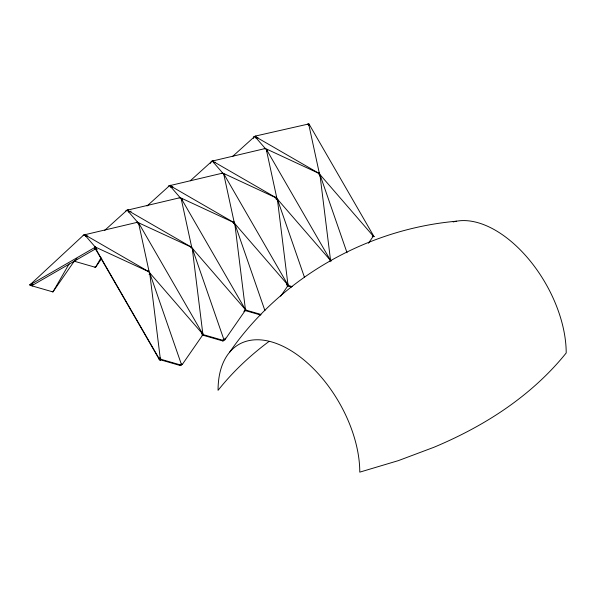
<?xml version="1.0" encoding="UTF-8"?>
<svg xmlns="http://www.w3.org/2000/svg" width="596" height="596" viewBox="0 0 596 596"><rect width="100%" height="100%" fill="white"/><g stroke="black" fill="none" stroke-linecap="round" stroke-linejoin="round"><path stroke-width="0.89" d="M308.609 125.57L308.683 124.087L309.071 124.124L374.027 236.627L372.247 236.128M308.996 125.607L309.071 124.124M31.186 284.352L31.238 283.473L32.4 285.097L32.34 285.976M74.902 261.398L74.962 260.519L73.546 262.188M139.159 224.848L139.606 223.262L138.734 223.768M181.72 200.271L182.167 198.691L181.296 199.191M191.055 247.906L191.502 246.327L190.631 246.826M224.282 175.701L224.729 174.114L223.858 174.621M233.617 223.336L234.064 221.749L233.192 222.256M266.844 151.123L267.291 149.544L266.419 150.043M276.179 198.766L276.626 197.179L275.754 197.678M318.741 174.188L319.188 172.602L318.316 173.108M148.94 270.897L148.307 271.411L85.265 235.018L85.504 234.273L85.958 236.381M190.869 246.841L127.827 210.448L128.073 209.703L128.52 211.804M233.431 222.271L170.396 185.87L170.635 185.132L171.082 187.233M275.993 197.693L212.958 161.3L213.197 160.555L213.644 162.656M318.555 173.123L255.52 136.722L255.758 135.985L256.205 138.086M180.253 364.543L179.947 365.445L181.035 365.095L181.333 364.193L150.058 273.907L150.416 273.661L149.089 274.592M222.815 339.966L222.509 340.867L223.597 340.517L223.895 339.616L192.62 249.329L192.977 249.083M29.934 284.672L32.266 285.432L29.8 285.007L83.589 235.107L84.55 234.682L95.136 246.908L94.906 249.262L95.136 246.908M253.375 138.324L254.09 136.678L255.326 136.082L308.765 123.953M33.026 284.515L31.663 285.775L52.94 291.921L69.136 263.872M52.94 291.921L74.224 261.204L95.509 267.351L101.059 257.733M210.284 163.364L211.438 161.449M179.962 197.418L179.091 197.917M222.531 172.84L221.652 173.347M265.093 148.27L264.222 148.769M95.509 267.351L101.737 258.359M181.668 364.141L180.633 365.639L159.348 359.5L95.509 248.919L97.193 249.694M181.311 364.655L182.398 364.305L202.394 335.444L202.335 333.611L149.983 273.154L149.022 271.299L138.585 223.075L137.274 222.323L83.835 234.966M225.273 338.074L223.195 341.068L201.91 334.922M223.873 340.085L224.96 339.735L244.956 310.874L244.896 309.033L192.545 248.584L191.592 246.722L181.147 198.505L179.843 197.745L126.397 210.395M280.679 296.175L287.518 286.296L287.458 284.463L235.107 224.014L234.154 222.152L223.709 173.928L222.405 173.175L168.959 185.825M368.432 243.228L372.642 237.148L372.582 235.316M202.141 333.387L202.729 333.045L201.768 333.73L202.774 333.358L192.299 248.726L191.063 247.027L138.861 222.919L137.549 222.159L127.112 210.105L104.479 230.563M244.703 308.817L245.291 308.475M287.265 284.24L287.861 283.897L286.892 284.583L287.719 285.976L288.725 285.603L292.204 286.601M329.826 259.67L330.422 259.327M229.609 352.221C281.096 277.825 366.6 229.132 456.566 221.19M83.753 235.167L83.157 235.509M126.315 210.597L125.719 210.939M168.877 186.019L168.288 186.362M254 136.879L253.412 137.214M96.597 249.419L96.105 249.955L95.062 247.683L95.546 247.146L148.501 271.605L149.738 273.296L160.466 360.036L160.011 360.185L158.745 358.457L159.199 358.308L160.466 360.036M53.625 290.937L52.262 291.727M96.187 266.367L94.824 267.15M74.224 261.204L76.951 258.686M147.041 205.985L169.674 185.535L180.111 197.589L233.625 222.457L234.861 224.148L245.336 308.78L246.163 310.173L260.944 314.442M190.28 180.789L212.236 160.957L222.68 173.011L276.186 197.879L277.423 199.578L287.898 284.21L288.725 285.603M232.842 156.212L254.797 136.387L265.242 148.441L318.748 173.309L319.985 175.008L330.46 259.64L331.287 261.026M319.694 176.051L320.663 175.366L320.074 175.708M234.951 224.848L235.539 224.513M277.512 200.278L278.101 199.936M29.8 285.007L94.757 247.504M31.663 285.775L95.77 248.763M211.528 161.248L264.967 148.598L266.27 149.358L276.715 197.581L277.669 199.436L330.02 259.886L330.08 261.726M243.794 311.335L244.956 310.874M286.892 284.583L287.898 284.21M245.157 310.546L246.163 310.173M202.595 335.123L203.601 334.743L223.597 340.517M181.035 365.095L161.039 359.321L160.033 359.693L159.199 358.308M256.019 138.13L257.993 137.669M213.457 162.701L215.432 162.246M170.896 187.278L172.87 186.816M128.326 211.848L131.202 211.185M85.764 236.418L87.746 235.964M223.895 339.616L224.96 339.735M181.333 364.193L182.398 364.305M136.529 222.494L137.4 221.988L137.698 223.388M287.041 285.775L291.474 287.056M244.472 310.352L260.743 315.046M254.887 136.484L255.52 136.722M212.325 161.062L212.958 161.3M169.763 185.632L170.396 185.87M127.194 210.209L127.827 210.448M84.632 234.779L85.265 235.018M372.381 235.934L374.027 236.627M307.529 124.028L308.832 124.78M94.987 246.737L96.299 247.489M373.886 236.821L320.231 174.866L319.277 173.004L308.683 124.087M202.774 333.358L203.601 334.743M160.205 357.928L161.039 359.321M266.807 150.08L329.968 259.476M224.245 174.65L287.406 284.054M181.683 199.228L244.844 308.624M139.121 223.798L202.275 333.194M95.062 247.683L160.011 360.185M95.546 247.146L96.247 248.659M320.305 175.611L347.028 252.749M277.743 200.181L304.467 277.319M235.182 224.759L264.937 310.658M275.806 197.038L276.395 199.772M233.222 221.526L233.639 223.433M159.125 357.667L159.348 359.5M269.042 341.433A397.621 229.564 0 0 0 261.123 347.528C245.254 360.155 230.682 374.437 218.061 390.328A100.21 57.857 60 0 1 288.918 349.42A100.21 57.857 60 0 1 359.775 472.144L398.366 460.626L433.918 447.283A397.621 229.564 0 0 0 500.096 412.365C524.86 395.938 547.553 376.173 566.2 352.966A100.21 57.857 60 0 0 527.207 257.383A100.21 57.857 60 0 0 453.146 221.965"/></g></svg>
